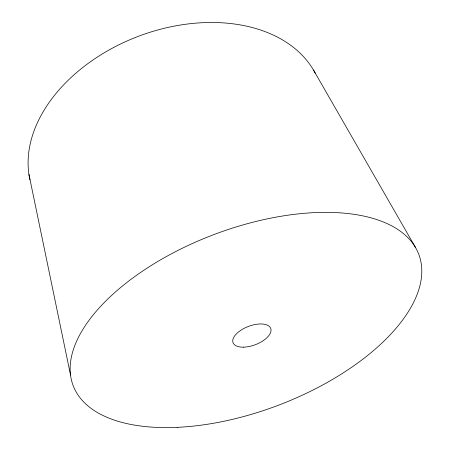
<?xml version="1.0" encoding="UTF-8"?>
<svg xmlns="http://www.w3.org/2000/svg" width="450" height="450" viewBox="0 0 450 450"><rect width="100%" height="100%" fill="white"/><g stroke="black" fill="none" stroke-linecap="round" stroke-linejoin="round"><path stroke-width="0.67" d="M313.493 70.054L415.367 247.258M28.952 174.454L70.543 375.053M29.953 179.843A152.927 106.2 -20.8 0 1 139.303 35.966A152.927 106.2 -20.8 0 1 315.225 73.164M177.823 427.314A184.86 91.221 -20.8 0 0 420.407 259.543A184.86 91.221 -20.8 0 0 139.686 273.082A184.86 91.221 -20.8 0 0 177.823 427.314M243.579 347.158A20.143 9.771 -20.8 0 0 270.984 329.428A20.143 9.771 -20.8 0 0 241.11 330.092A20.143 9.771 -20.8 0 0 243.579 347.158"/></g></svg>
